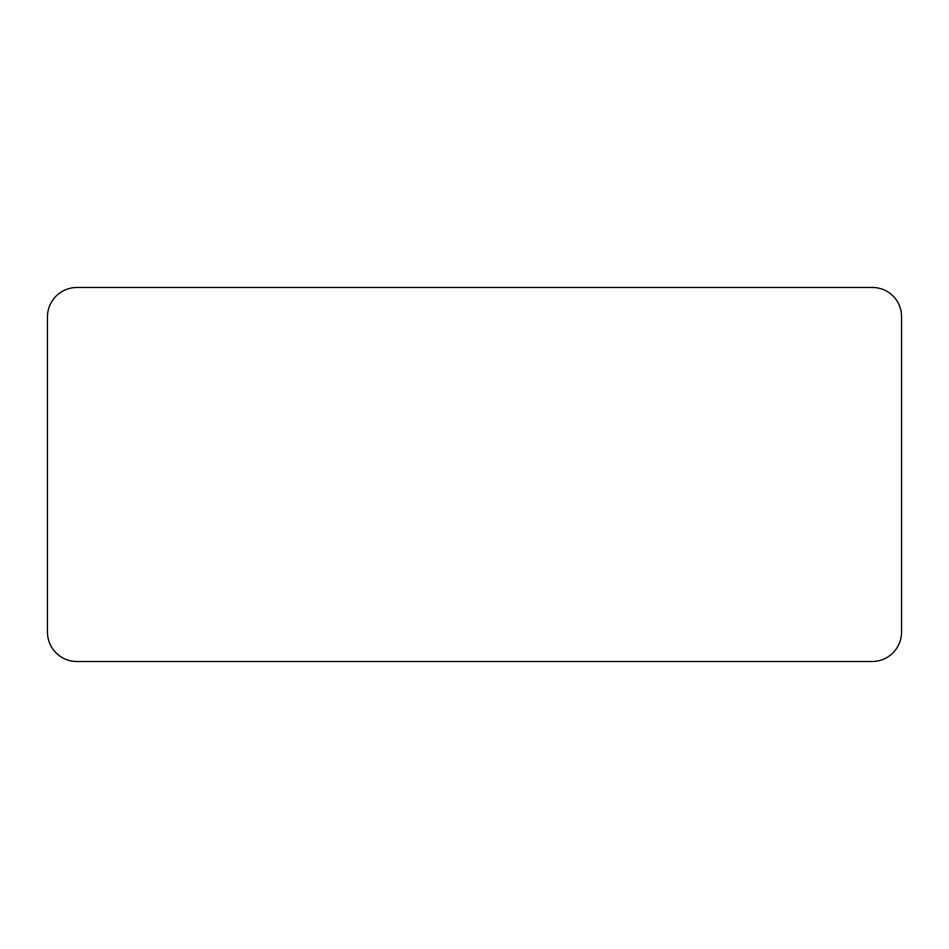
<?xml version="1.0" encoding="UTF-8"?>
<svg xmlns="http://www.w3.org/2000/svg" width="949" height="949" viewBox="0 0 949 949"><rect width="100%" height="100%" fill="white"/><g stroke="black" fill="none" stroke-linecap="round" stroke-linejoin="round"><path stroke-width="1.42" d="M872.522 287.476L76.905 287.476A29.455 29.455 0 0 0 47.45 316.93L47.45 632.07A29.455 29.455 0 0 0 76.905 661.524L872.095 661.524A29.455 29.455 0 0 0 901.55 632.07L901.55 316.515A29.028 29.028 0 0 0 872.522 287.476"/></g></svg>
